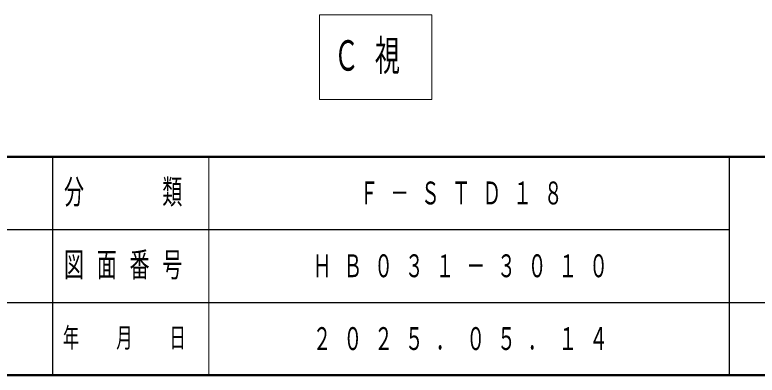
# Model space of a CAD drawing. Units: millimetres on the paper, scale 1:50. Extents: x -385 to 420, y 0 to 267.
# Drawn here: x -138.6 to -67.3, y 0 to 34.7 of the extents above; entities that cross this region are included whole.
import ezdxf

# ---------------------------------------------------------------- set-up
doc = ezdxf.new("R2010")
doc.units = ezdxf.units.MM
doc.layers.add('1_50', color=7, linetype='Continuous', lineweight=25)
doc.layers.add('LY_3', color=7, linetype='Continuous', lineweight=13)
doc.layers.add('LY_4', color=7, linetype='Continuous')
doc.styles.add('ＭＳ ゴシック', font='')
doc.styles.get('ＭＳ ゴシック').set_extended_font_data('MS Gothic')

msp = doc.modelspace()

# ---------------------------------------------------------------- linework, layer by layer
at = {"layer": '1_50', "lineweight": 13}
for p, q in [((-109.362, 34.651), (-109.362, 26.518)), ((-98.562, 34.651), (-109.362, 34.651)), ((-98.562, 26.518), (-98.562, 34.651)), ((-109.362, 26.518), (-98.562, 26.518))]:
    msp.add_line(p, q, dxfattribs=at)
at = {"layer": 'LY_3', "lineweight": 50}
for p, q in [((-385, 21), (0, 21)), ((-385, 0), (0, 0))]:
    msp.add_line(p, q, dxfattribs=at)
at = {"layer": 'LY_3', "color": 211, "lineweight": 25}
for p, q in [((-135, 21), (-135, 0)), ((-70, 21), (-70, 0)), ((-187.5, 14), (-70, 14)), ((-242.5, 7), (0, 7))]:
    msp.add_line(p, q, dxfattribs=at)
at = {"layer": 'LY_3'}
msp.add_line((-120, 21), (-120, 0), dxfattribs=at)

# ---------------------------------------------------------------- texts
at = {"layer": '1_50', "insert": (-107.962, 30.584), "char_height": 2.933, "attachment_point": 4, "style": 'ＭＳ ゴシック'}
msp.add_mtext('\\T1.64;\\W0.6;Ｃ視', dxfattribs=at)
at = {"layer": 'LY_3', "color": 4, "attachment_point": 4, "style": 'ＭＳ ゴシック'}
for s, insert, char_height in [('\\T1.64;\\W0.6;分\u3000\u3000類', (-133.9, 17.5), 2.346), ('\\T1.64;\\W0.6;図面番号', (-133.9, 10.5), 2.346), ('\\T1.64;\\W0.6;年\u3000月\u3000日', (-134, 3.5), 1.906)]:
    msp.add_mtext(s, dxfattribs=dict(at, insert=insert, char_height=char_height))
at = {"layer": 'LY_4', "char_height": 2.199, "attachment_point": 4, "style": 'ＭＳ ゴシック'}
for s, insert in [('\\T1.64;\\W0.6;Ｆ－ＳＴＤ１８', (-105.5, 17.5)), ('\\T1.64;\\W0.6;ＨＢ０３１－３０１０', (-110, 10.5)), ('\\T1.64;\\W0.6;２０２５．０５．１４', (-110, 3.5))]:
    msp.add_mtext(s, dxfattribs=dict(at, insert=insert))

doc.saveas('drawing.dxf')
